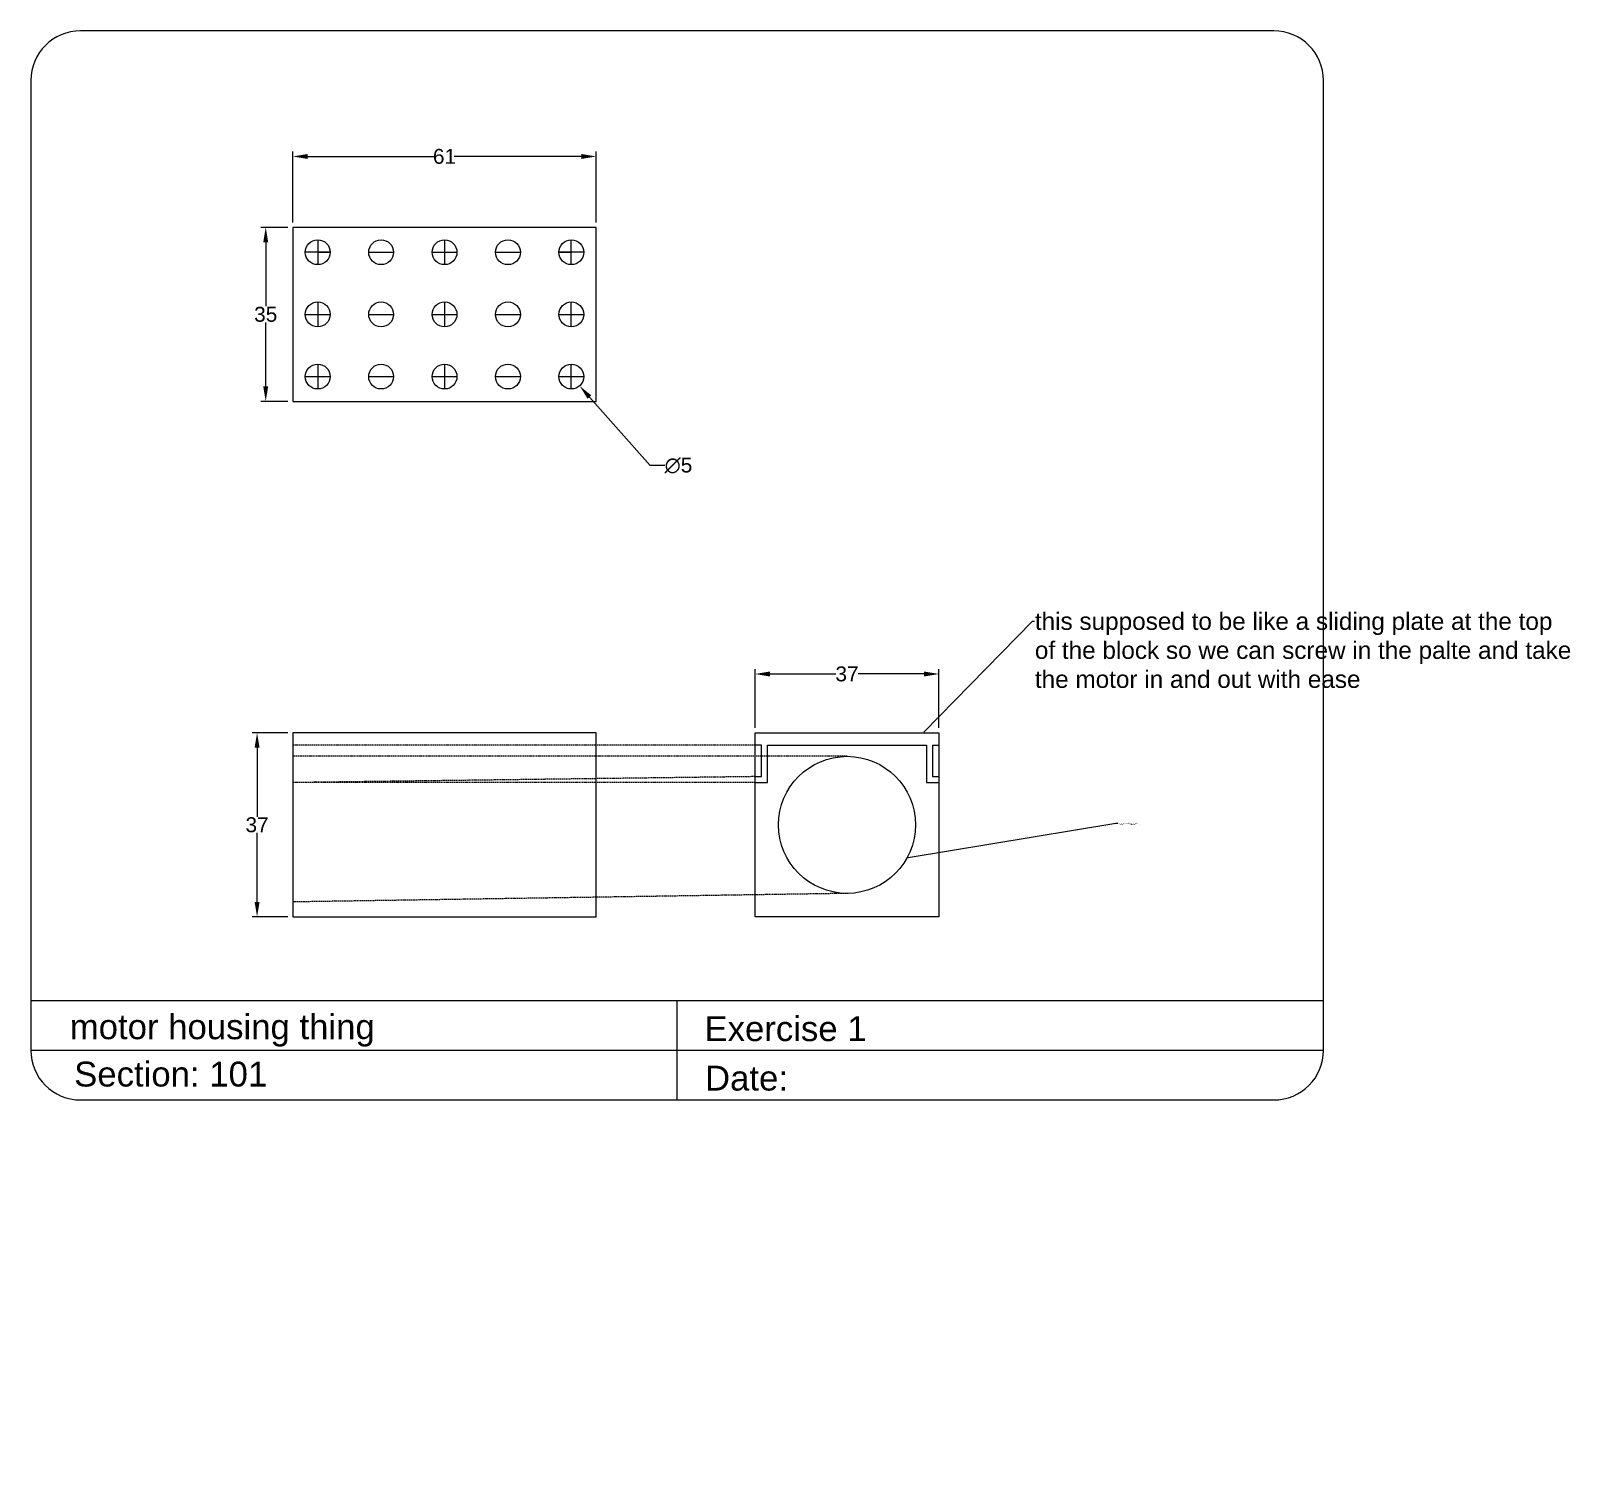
# Model space of a CAD drawing. Header units: millimetres. Extents: x 0 to 310, y -76 to 215.
import ezdxf
from ezdxf import colors
from ezdxf.entities.mleader import LeaderData, LeaderLine
from ezdxf.math import Vec2, Vec3

# ---------------------------------------------------------------- set-up
doc = ezdxf.new("R2010")
doc.units = ezdxf.units.MM
doc.header["$MEASUREMENT"] = 0
doc.linetypes.add('HIDDEN', pattern=[0.375, 0.25, -0.125])
doc.layers.add('hidden', color=5, linetype='HIDDEN')
doc.styles.get("Standard").update_dxf_attribs({"font": 'Arial.ttf'})
doc.dimstyles.get("Standard").update_dxf_attribs({"dimtxt": 3, "dimasz": 3, "dimexe": 1, "dimexo": 1, "dimgap": 0.09, "dimtad": 0, "dimtih": 1, "dimtoh": 1, "dimdec": 0, "dimzin": 0, "dimdsep": 46, "dimtxsty": 'Standard', "dimcen": 0.09, "dimadec": 0, "dimazin": 0, "dimtfac": 1, "dimtdec": 0, "dimtofl": 0, "dimtmove": 0, "dimatfit": 3, "dimfxl": 1, "dimtolj": 1, "dimtzin": 0, "dimarcsym": 0})
doc.dimstyles.new('Standard$0', dxfattribs={"dimtxt": 3, "dimasz": 3, "dimexe": 1, "dimexo": 1, "dimgap": 0.09, "dimtad": 0, "dimtih": 1, "dimtoh": 1, "dimdec": 0, "dimzin": 0, "dimdsep": 46, "dimtxsty": 'Standard', "dimcen": 0.09, "dimadec": 0, "dimazin": 0, "dimtfac": 1, "dimtdec": 0, "dimtofl": 0, "dimtmove": 0, "dimatfit": 3, "dimfxl": 1, "dimtolj": 1, "dimtzin": 0, "dimarcsym": 0})

# ---------------------------------------------------------------- blocks, each defined once
blk = doc.blocks.new('*D5')
at = {"color": 0, "lineweight": -2, "transparency": 16777216}
for p, q in [((52.71, 176.47), (52.71, 190.73)), ((55.71, 189.73), (81.25, 189.73)), ((110.71, 189.73), (85.17, 189.73)), ((113.71, 176.47), (113.71, 190.73))]:
    blk.add_line(p, q, dxfattribs=at)
at = {"color": 0, "transparency": 16777216}
for points in [[(55.71, 190.23), (55.71, 189.23), (52.71, 189.73)], [(110.71, 190.23), (110.71, 189.23), (113.71, 189.73)]]:
    blk.add_solid(points, dxfattribs=at)
at = {"layer": 'Defpoints', "color": 0, "transparency": 16777216}
for p in [(113.71, 189.73), (52.71, 175.47), (113.71, 175.47)]:
    blk.add_point(p, dxfattribs=at)
at = {"color": 0, "transparency": 16777216, "insert": (83.21, 189.73), "char_height": 3, "attachment_point": 5}
blk.add_mtext('\\A1;61', dxfattribs=at)
blk = doc.blocks.new('*D6')
at = {"color": 0, "lineweight": -2, "transparency": 16777216}
for p, q in [((51.71, 175.47), (46.25, 175.47)), ((47.25, 172.47), (47.25, 159.6)), ((47.25, 143.47), (47.25, 156.35)), ((51.71, 140.47), (46.25, 140.47))]:
    blk.add_line(p, q, dxfattribs=at)
at = {"color": 0, "transparency": 16777216}
for points in [[(46.75, 172.47), (47.75, 172.47), (47.25, 175.47)], [(46.75, 143.47), (47.75, 143.47), (47.25, 140.47)]]:
    blk.add_solid(points, dxfattribs=at)
at = {"layer": 'Defpoints', "color": 0, "transparency": 16777216}
for p in [(47.25, 175.47), (52.71, 175.47), (52.71, 140.47)]:
    blk.add_point(p, dxfattribs=at)
at = {"color": 0, "transparency": 16777216, "insert": (47.25, 157.97), "char_height": 3, "attachment_point": 5}
blk.add_mtext('\\A1;35', dxfattribs=at)
blk = doc.blocks.new('*D7')
at = {"color": 0, "lineweight": -2, "transparency": 16777216}
for p, q in [((108.71, 145.38), (108.71, 145.56)), ((108.62, 145.47), (108.8, 145.47)), ((124.54, 127.58), (112.36, 141.35)), ((127.54, 127.58), (124.54, 127.58))]:
    blk.add_line(p, q, dxfattribs=at)
at = {"color": 0, "transparency": 16777216}
blk.add_solid([(112.73, 141.69), (111.98, 141.02), (110.37, 143.6)], dxfattribs=at)
at = {"layer": 'Defpoints', "color": 0, "transparency": 16777216}
for p in [(107.06, 147.35), (110.37, 143.6)]:
    blk.add_point(p, dxfattribs=at)
at = {"color": 0, "transparency": 16777216, "insert": (130.26, 127.58), "char_height": 3, "attachment_point": 5}
blk.add_mtext('\\A1;∅5', dxfattribs=at)
blk = doc.blocks.new('*D8')
at = {"color": 0, "lineweight": -2, "transparency": 16777216}
for p, q in [((51.71, 73.82), (44.51, 73.82)), ((45.51, 70.82), (45.51, 56.94)), ((45.51, 39.82), (45.51, 53.69)), ((51.71, 36.82), (44.51, 36.82))]:
    blk.add_line(p, q, dxfattribs=at)
at = {"color": 0, "transparency": 16777216}
for points in [[(45.01, 70.82), (46.01, 70.82), (45.51, 73.82)], [(45.01, 39.82), (46.01, 39.82), (45.51, 36.82)]]:
    blk.add_solid(points, dxfattribs=at)
at = {"layer": 'Defpoints', "color": 0, "transparency": 16777216}
for p in [(52.71, 73.82), (45.51, 36.82), (52.71, 36.82)]:
    blk.add_point(p, dxfattribs=at)
at = {"color": 0, "transparency": 16777216, "insert": (45.51, 55.32), "char_height": 3, "attachment_point": 5}
blk.add_mtext('\\A1;37', dxfattribs=at)
blk = doc.blocks.new('*D9')
at = {"color": 0, "lineweight": -2, "transparency": 16777216}
for p, q in [((145.66, 74.82), (145.66, 86.66)), ((148.66, 85.66), (161.92, 85.66)), ((179.66, 85.66), (166.4, 85.66)), ((182.66, 74.82), (182.66, 86.66))]:
    blk.add_line(p, q, dxfattribs=at)
at = {"color": 0, "transparency": 16777216}
for points in [[(148.66, 86.16), (148.66, 85.16), (145.66, 85.66)], [(179.66, 86.16), (179.66, 85.16), (182.66, 85.66)]]:
    blk.add_solid(points, dxfattribs=at)
at = {"layer": 'Defpoints', "color": 0, "transparency": 16777216}
for p in [(182.66, 85.66), (145.66, 73.82), (182.66, 73.82)]:
    blk.add_point(p, dxfattribs=at)
at = {"color": 0, "transparency": 16777216, "insert": (164.16, 85.66), "char_height": 3, "attachment_point": 5}
blk.add_mtext('\\A1;37', dxfattribs=at)

msp = doc.modelspace()

# ---------------------------------------------------------------- linework, layer by layer
for p, q in [((250, 215), (10, 215)), ((0, 205), (0, 10)), ((260, 10), (260, 205)), ((52.71, 175.47), (52.71, 140.47)), ((113.71, 175.47), (52.71, 175.47)), ((113.71, 140.47), (113.71, 175.47)), ((60.21, 170.47), (55.21, 170.47)), ((57.71, 172.97), (57.71, 167.97)), ((57.71, 170.47), (60.21, 170.47)), ((67.96, 170.47), (72.96, 170.47)), ((80.71, 170.47), (85.71, 170.47)), ((80.71, 170.47), (83.21, 170.47)), ((83.21, 172.97), (83.21, 167.97)), ((83.21, 170.47), (85.71, 170.47)), ((93.46, 170.47), (98.46, 170.47)), ((111.21, 170.47), (106.21, 170.47)), ((106.21, 170.47), (108.71, 170.47)), ((106.21, 170.47), (108.71, 170.47)), ((108.71, 167.97), (108.71, 172.97)), ((55.21, 157.97), (60.21, 157.97)), ((57.71, 160.47), (57.71, 155.47)), ((57.71, 157.97), (60.21, 157.97)), ((67.96, 157.97), (72.96, 157.97)), ((80.71, 157.97), (85.71, 157.97)), ((80.71, 157.97), (83.21, 157.97)), ((83.21, 160.47), (83.21, 155.47)), ((83.21, 157.97), (85.71, 157.97)), ((93.46, 157.97), (98.46, 157.97)), ((106.21, 157.97), (111.21, 157.97)), ((106.21, 157.97), (108.71, 157.97)), ((108.71, 155.47), (108.71, 160.47)), ((57.71, 147.97), (57.71, 142.97)), ((83.21, 147.97), (83.21, 142.97)), ((108.71, 142.97), (108.71, 147.97)), ((55.21, 145.47), (60.21, 145.47)), ((57.71, 145.47), (60.21, 145.47)), ((67.96, 145.47), (72.96, 145.47)), ((80.71, 145.47), (85.71, 145.47)), ((80.71, 145.47), (83.21, 145.47)), ((83.21, 145.47), (85.71, 145.47)), ((93.46, 145.47), (98.46, 145.47)), ((106.21, 145.47), (111.21, 145.47)), ((106.21, 145.47), (108.71, 145.47)), ((106.21, 145.47), (108.71, 145.47)), ((52.71, 140.47), (113.71, 140.47)), ((52.71, 73.82), (52.71, 36.82)), ((113.71, 73.82), (52.71, 73.82)), ((52.71, 73.82), (52.71, 63.82)), ((113.71, 36.82), (113.71, 73.82)), ((145.66, 73.82), (182.66, 73.82)), ((145.66, 36.82), (145.66, 73.82)), ((146.96, 71.32), (145.66, 71.32)), ((146.96, 65.02), (146.96, 71.32)), ((148.16, 71.32), (180.16, 71.32)), ((148.16, 63.82), (148.16, 71.32)), ((180.16, 71.32), (180.16, 63.82)), ((181.36, 71.32), (181.36, 65.02)), ((181.36, 71.32), (182.66, 71.32)), ((182.66, 73.82), (182.66, 36.82)), ((145.66, 65.02), (146.96, 65.02)), ((145.66, 63.82), (148.16, 63.82)), ((180.16, 63.82), (182.66, 63.82)), ((181.36, 65.02), (182.66, 65.02)), ((52.71, 36.82), (113.71, 36.82)), ((182.66, 36.82), (145.66, 36.82)), ((0, 20), (260, 20)), ((130, 0), (130, 20)), ((0, 10), (260, 10)), ((10, 0), (250, 0))]:
    msp.add_line(p, q)
for centre, radius in [((57.71, 170.47), 2.5), ((70.46, 170.47), 2.5), ((83.21, 170.47), 2.5), ((95.96, 170.47), 2.5), ((108.71, 170.47), 2.5), ((57.71, 157.97), 2.5), ((70.46, 157.97), 2.5), ((83.21, 157.97), 2.5), ((95.96, 157.97), 2.5), ((108.71, 157.97), 2.5), ((57.71, 145.47), 2.5), ((70.46, 145.47), 2.5), ((83.21, 145.47), 2.5), ((95.96, 145.47), 2.5), ((108.71, 145.47), 2.5), ((164.16, 55.32), 13.78)]:
    msp.add_circle(centre, radius)
for centre, start, end in [((10, 205), 90, 180), ((250, 205), 0, 90), ((10, 10), 180, 270), ((250, 10), 270, 0)]:
    msp.add_arc(centre, 10, start, end)
at = {"layer": 'hidden'}
for p, q in [((145.66, 71.32), (52.71, 71.32)), ((164.16, 69.1), (52.71, 69.1)), ((145.66, 65.02), (52.71, 63.82)), ((145.66, 63.82), (52.71, 63.82)), ((164.37, 41.54), (52.71, 39.82))]:
    msp.add_line(p, q, dxfattribs=at)

# ---------------------------------------------------------------- texts
for s, p in [('motor housing thing', (7.84, 12.22)), ('Exercise 1 ', (135.49, 11.84)), ('Section: 101', (8.72, 2.7)), ('Date:', (135.6, 1.89))]:
    msp.add_text(s, height=5).set_placement(p)

# ---------------------------------------------------------------- dimensions: what is measured, and where the dimension line sits
for base, p1, p2, picture, middle in [((113.71, 189.73), (52.71, 175.47), (113.71, 175.47), '*D5', (83.21, 189.73)), ((182.66, 85.66), (145.66, 73.82), (182.66, 73.82), '*D9', (164.16, 85.66))]:
    dim = msp.add_linear_dim(base=base, p1=p1, p2=p2, dimstyle='Standard$0')
    dim.commit()
    dim.dimension.update_dxf_attribs({"geometry": picture, "text_midpoint": middle})
for base, p1, p2, picture, middle in [((47.25, 175.47), (52.71, 140.47), (52.71, 175.47), '*D6', (47.25, 157.97)), ((45.51, 36.82), (52.71, 73.82), (52.71, 36.82), '*D8', (45.51, 55.32))]:
    dim = msp.add_linear_dim(base=base, p1=p1, p2=p2, angle=90, dimstyle='Standard$0')
    dim.commit()
    dim.dimension.update_dxf_attribs({"geometry": picture, "text_midpoint": middle})
dim = msp.add_diameter_dim_2p(p1=(107.06, 147.35), p2=(110.37, 143.6), dimstyle='Standard')
dim.commit()
dim.dimension.update_dxf_attribs({"geometry": '*D7', "text_midpoint": (130.26, 127.58), "dimtype": 163})

# ---------------------------------------------------------------- leaders
at = {"layer": 'Defpoints', "linetype": 'HIDDEN', "ltscale": 8}
ml = msp.add_multileader_mtext('Standard', dxfattribs=at)
ml.set_content('this supposed to be like a sliding plate at the top\\Pof the block so we can screw in the palte and take \\Pthe motor in and out with ease', color=256)
ml.set_leader_properties()
ml.build(insert=Vec2(0, 0))
ml.multileader.update_dxf_attribs({"dogleg_length": 0.36, "arrow_head_size": 0.18})
ctx = ml.context
ctx.base_point, ctx.char_height, ctx.arrow_head_size, ctx.landing_gap_size, ctx.plane_origin = Vec3(201.85, 96.26), 3.5, 0.18, 0.09, Vec3(179.51, 73.82)
notes = []
notes.append((ctx, [(0, (1, 1, 0), (201.49, 96.26), (1, 0), 0.36, [(0, [(179.51, 73.82)], 0, [])])]))
ctx.mtext.insert, ctx.mtext.flow_direction = Vec3(201.94, 98.03), 5
ml = msp.add_multileader_mtext('Standard', dxfattribs=at)
ml.set_content('this is meant to be the actual radius\\Pof the motor I just dont have the dimensions rn', color=256)
ml.set_leader_properties()
ml.build(insert=Vec2(0, 0))
ml.multileader.update_dxf_attribs({"dogleg_length": 0.36, "arrow_head_size": 0.18})
ctx = ml.context
ctx.base_point, ctx.char_height, ctx.arrow_head_size, ctx.landing_gap_size, ctx.plane_origin = Vec3(218.61, 55.64), 0.18, 0.18, 0.09, Vec3(176.27, 48.74)
notes.append((ctx, [(0, (1, 1, 0), (218.25, 55.64), (1, 0), 0.36, [(0, [(176.27, 48.74)], 0, [])])]))
ctx.mtext.insert, ctx.mtext.flow_direction = Vec3(218.7, 55.76), 5
for ctx, leaders in notes:
    for number, flags, end, landing, length, lines in leaders:
        leader = LeaderData()
        leader.index, (leader.has_last_leader_line, leader.has_dogleg_vector, leader.attachment_direction) = number, flags
        leader.last_leader_point, leader.dogleg_vector, leader.dogleg_length = Vec3(end), Vec3(landing), length
        for number, points, colour, breaks in lines:
            line = LeaderLine()
            line.index, line.vertices, line.color, line.breaks = number, Vec3.list(points), colors.encode_raw_color(colour), breaks
            leader.lines.append(line)
        ctx.leaders.append(leader)

doc.saveas('drawing.dxf')
